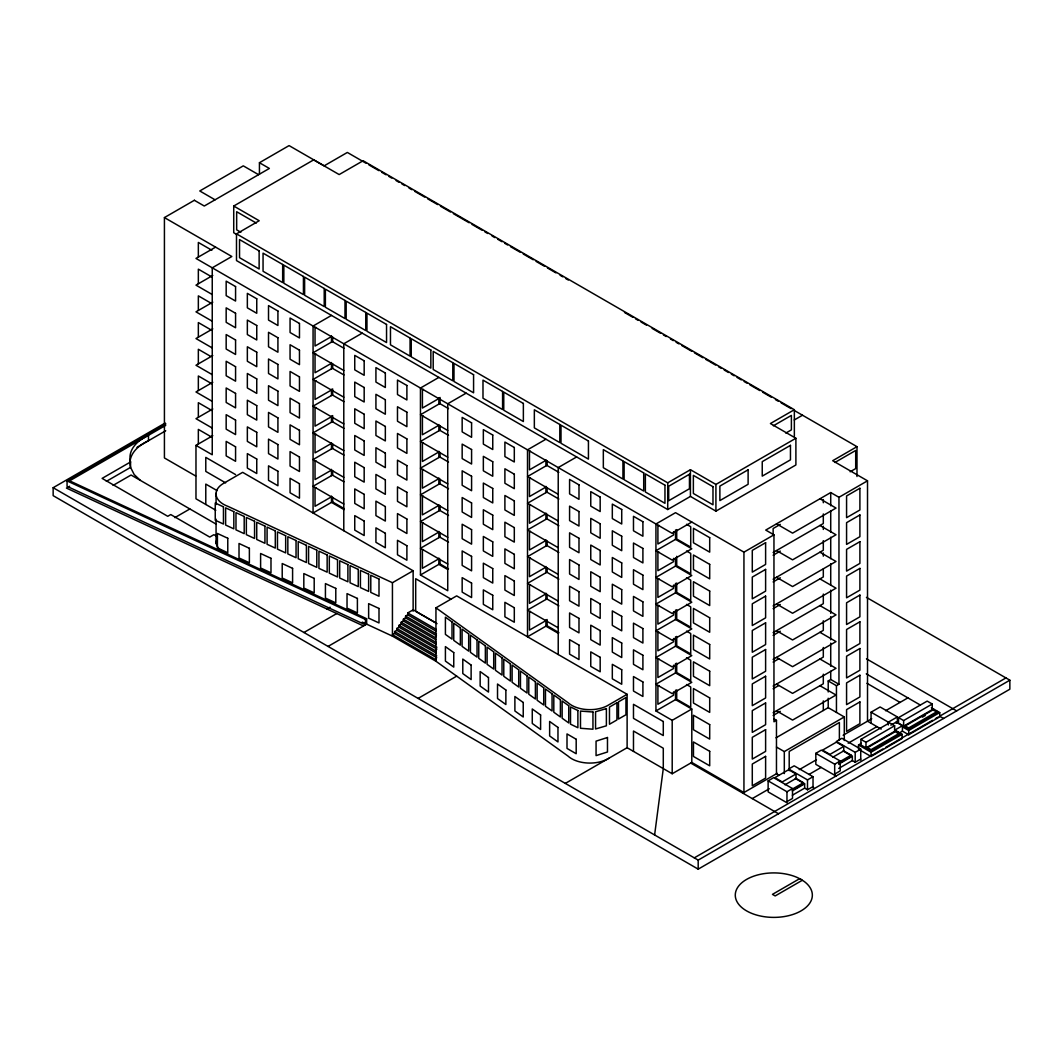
<?xml version="1.0" encoding="UTF-8"?>
<svg xmlns="http://www.w3.org/2000/svg" width="1063" height="1063" viewBox="0 0 1063 1063"><rect width="100%" height="100%" fill="white"/><g stroke="black" fill="none" stroke-linecap="round" stroke-linejoin="round"><path stroke-width="1.5" d="M654.609 834.96L663.285 768.602L663.285 748.232L633.482 731.025L633.482 751.395M195.685 475.998L164.42 457.954L164.42 217.583L194.436 200.243M259.438 174.332L259.438 162.719L289.083 145.604L324.149 165.841L347.349 152.447L365.991 163.21M236.557 234.378L233.727 232.744L233.727 206.036L313.691 159.862L339.177 174.571L363.121 160.752L794.353 409.72L794.353 436.428M794.353 409.72L770.409 423.539L795.895 438.262L795.895 464.969L715.917 511.144L690.432 496.421L667.723 509.536L236.491 260.568L236.491 233.86L259.199 220.745L233.727 206.036M215.59 247.121L195.977 258.429L672.201 533.374L691.8 522.066M212.786 275.437L195.977 285.136L212.241 294.531M212.786 302.144L195.977 311.844L212.241 321.239M212.786 328.852L195.977 338.552L212.241 347.946M212.786 355.56L195.977 365.26L212.241 374.654M212.786 382.268L195.977 391.968L212.241 401.362M331.483 315.405L313.067 326.035L313.067 512.991L332.679 501.67M315.99 327.391L315.033 327.936L315.033 346.046L330.713 337.011M866.438 597.379L1009.85 680.187L1009.85 689.209L698.192 869.149L53.15 495.65L53.15 487.704L165.177 423.034M328.055 646.424L366.642 624.154L366.642 618.719L365.433 619.41L365.433 624.845L67.062 486.336L67.062 480.914L165.855 423.871M165.722 425.333L69.6 480.835L366.642 618.719M69.6 486.256L66.464 488.076L363.506 625.961M137.021 447.337L165.722 430.767M212.786 408.976L195.977 418.676L212.241 428.07M332.679 341.422L313.067 352.743L343.787 370.482M315.99 354.099L315.033 354.643L315.033 372.754L330.713 363.719M106.366 481.366L130.563 467.388A49.562 28.621 0 0 1 148.488 440.707L148.488 435.272A49.562 28.621 0 0 0 130.563 461.953L102.101 478.39L167.755 516.299L170.744 514.558L209.743 537.081L213.822 534.716L216.52 535.965M362.191 333.144L343.787 343.774L343.787 530.729M113.103 485.392L131.068 475.015L216.321 524.232M215.789 510.24L195.977 498.799L195.977 445.384L212.786 435.684M332.679 368.13L313.067 379.451L343.787 397.19M315.99 380.806L315.033 381.351L315.033 399.462L330.713 390.427M332.679 394.838L313.067 406.159L343.787 423.898M315.99 407.514L315.033 408.059L315.033 426.17L330.713 417.134M332.679 421.546L313.067 432.867L343.787 450.606M315.99 434.222L315.033 434.767L315.033 452.878L330.713 443.842M174.837 517.628L189.865 508.964M438.86 377.405L420.456 388.035L420.456 574.99L447.736 590.736L447.736 403.781L466.139 393.151M423.38 389.377L422.41 389.935L422.41 408.046L438.089 398.997M332.679 448.254L313.067 459.575L343.787 477.314M315.99 460.93L315.033 461.475L315.033 479.586L330.713 470.55M440.055 403.422L420.456 414.743L447.736 430.488M423.38 416.085L422.41 416.643L422.41 434.754L438.089 425.705M332.679 474.962L313.067 486.283L343.787 504.021M315.99 487.638L315.033 488.183L315.033 506.294L330.713 497.258M440.055 430.13L420.456 441.451L447.736 457.196M423.38 442.793L422.41 443.351L422.41 461.462L438.089 452.413M440.055 456.838L420.456 468.158L447.736 483.904M423.38 469.501L422.41 470.059L422.41 488.169L438.089 479.121M440.055 483.545L420.456 494.866L447.736 510.612M423.38 496.208L422.41 496.766L422.41 514.877L438.089 505.829M545.917 439.218L527.514 449.835L527.514 636.79L547.113 625.482M530.437 451.19L529.467 451.748L529.467 469.846L545.16 460.811M440.055 510.253L420.456 521.574L447.736 537.32M423.38 522.916L422.41 523.474L422.41 541.585L438.089 532.536M547.113 465.235L527.514 476.543L558.221 494.282M530.437 477.898L529.467 478.456L529.467 496.554L545.16 487.518M576.638 456.944L558.221 467.574L558.221 654.529M440.055 536.961L420.456 548.282L447.736 564.028M423.38 549.624L422.41 550.182L422.41 568.293L438.089 559.244M326.992 609.019L330.128 607.199M303.938 632.498L336.758 613.55M547.113 491.943L527.514 503.251L558.221 520.99M413.135 570.765L242.656 472.344L224.293 482.947A25.725 14.842 0 0 0 228.053 506.4L392.433 582.71L413.135 570.765L413.135 611.225M530.437 504.606L529.467 505.164L529.467 523.262L545.16 514.226M420.456 574.99L440.055 563.669M547.113 518.651L527.514 529.959L558.221 547.697M530.437 531.314L529.467 531.872L529.467 549.97L545.16 540.934M435.843 630.997L407.767 614.786L407.767 612.939L413.215 609.803L435.671 622.772M436.455 635.714L405.574 617.882L405.574 616.048L407.767 614.786M435.671 639.634L403.382 620.991L403.382 619.158L405.574 617.882M436.295 644.351L401.203 624.101L401.203 622.254L403.382 620.991M436.906 649.081L399.01 627.197L399.01 625.363L401.203 624.101M436.122 653.001L396.818 630.306L396.818 628.472L399.01 627.197M436.734 657.718L394.625 633.415L394.625 631.568L396.818 630.306M608.754 758.318A25.725 14.842 0 0 1 568.12 756.152L435.95 661.252L435.95 607.837L456.652 595.878L627.117 694.298L627.117 747.714L565.317 783.404M394.625 633.415L392.433 634.677L435.95 659.791M547.113 545.359L527.514 556.667L558.221 574.405M530.437 558.022L529.467 558.58L529.467 576.678L545.16 567.642M236.491 233.86L667.723 482.828L690.432 469.713L715.917 484.436L795.895 438.262M773.359 425.798L791.39 415.394L791.39 429.877L785.849 433.079M794.26 419.978L802.499 415.221M547.113 572.067L527.514 583.374L558.221 601.113M530.437 584.73L529.467 585.288L529.467 603.385L545.16 594.35M658.861 525.335L657.904 525.893L657.904 544.004L673.583 534.955L673.583 531.673M547.113 598.775L527.514 610.082L558.221 627.821M530.437 611.438L529.467 611.996L529.467 630.093L545.16 621.058M675.537 539.379L655.937 550.7L672.201 560.081L691.8 548.774L675.537 539.379L675.537 529.959M658.861 552.042L657.904 552.601L657.904 570.711L673.583 561.663L673.583 558.381M418.104 698.418L456.691 676.134M856.991 476.516L856.991 446.673L832.688 460.717L867.514 480.821L867.514 721.192L881.187 729.085M834.92 462.458L855.702 450.46L855.702 468.57L850.161 471.773M675.537 566.087L655.937 577.408L672.201 586.789L691.8 575.482L675.537 566.087L675.537 558.234M658.861 578.75L657.904 579.308L657.904 597.419L673.583 588.371L673.583 585.088M867.514 480.821L838.959 497.298L830.721 492.554L765.732 530.078L773.957 534.835L773.957 721.79L776.468 720.342L776.468 773.758L779.073 775.259M780.295 524.378L773.133 528.524L773.133 534.915M743.941 552.162L743.941 792.533L691.8 762.437L691.8 709.021L672.201 720.329L655.937 710.948L655.937 523.993L675.537 512.672L743.941 552.162L773.957 534.835M675.537 592.795L655.937 604.116L672.201 613.497L691.8 602.19L675.537 592.795L675.537 583.374M658.861 605.458L657.904 606.016L657.904 624.127L673.583 615.078L673.583 611.796M773.133 552.508L823.307 523.541L823.307 513.947M773.133 555.231L780.295 551.086M675.537 619.503L655.937 630.824L672.201 640.205L691.8 628.897L675.537 619.503L675.537 610.082M658.861 632.166L657.904 632.724L657.904 650.835L673.583 641.786L673.583 638.504M773.133 579.215L823.307 550.249L823.307 540.655M773.133 581.939L780.295 577.794M675.537 646.211L655.937 657.532L672.201 666.913L691.8 655.605L675.537 646.211L675.537 636.79M658.861 658.874L657.904 659.432L657.904 677.543L673.583 668.494L673.583 665.212M773.133 605.923L823.307 576.957L823.307 568.957M773.133 608.647L780.295 604.502M627.117 694.298L608.754 704.902A25.725 14.842 0 0 1 568.12 702.736L435.95 607.837M675.537 672.919L655.937 684.24L672.201 693.621L691.8 682.313L675.537 672.919L675.537 663.498M658.861 685.582L657.904 686.14L657.904 704.251L673.583 695.202L673.583 691.92M773.133 632.631L823.307 603.664L823.307 594.071M773.133 635.355L780.295 631.209M655.937 710.948L675.537 699.627L691.8 709.021M773.133 659.339L823.307 630.372L823.307 620.779M773.133 662.063L778.86 658.754M773.133 686.047L823.307 657.08L823.307 647.487M773.133 688.771L778.86 685.462M773.133 712.755L823.307 683.788L823.307 674.194M828.21 691.96L828.21 680.958L830.721 679.509L838.959 684.253L838.959 497.298M627.117 747.714L672.201 773.744L691.8 762.437M773.133 715.479L780.295 711.333M828.21 680.958L836.448 685.715L838.959 684.253M776.003 737.815L828.21 707.666L844.288 716.94L844.288 740.512M776.468 747.05L784.308 751.581L844.288 716.94M871.062 723.239L871.062 712.197L880.111 706.975L897.358 716.927L897.358 722.534L896.162 723.239L896.162 722.083L890.86 725.139M742.851 793.171L777.239 773.306M843.145 735.251L871.753 718.747M885.612 710.735L907.895 697.873M768.124 780.867L786.965 791.749L786.965 802.778L768.124 791.895L768.124 780.867L773.651 777.664L792.506 788.547L792.506 798.446L786.965 801.635M836.05 776.03L815.826 764.35L815.826 753.322L821.367 750.119L840.208 761.002L840.208 770.901L834.681 774.09M799.243 769.665L816.45 759.726M752.259 798.592L769.306 788.759M848.181 743.21L876.922 726.627M796.041 773.97L782.248 781.943L774.847 777.664L788.64 769.705L796.041 773.97L796.041 778.435L784.999 784.8M843.756 746.425L829.951 754.398L822.549 750.119L836.355 742.16L843.756 746.425L843.756 750.89L832.714 757.255M871.062 712.197L888.309 722.162L897.358 716.927M860.91 739.356L889.545 722.827L894.621 725.75L894.621 731.357L865.986 747.887L860.91 744.964L860.91 739.356L865.986 742.293L894.621 725.75M898.541 717.631L927.175 701.102L932.251 704.025L932.251 709.632L903.63 726.162L898.541 723.239L898.541 717.631L903.63 720.555L932.251 704.025M858.519 749.242L858.519 744.964L861.362 743.329M808.97 774.462L821.141 767.42M786.965 791.749L792.506 788.547M813.022 776.708L794.167 765.825L788.64 769.014L807.495 779.897L813.022 776.708L813.022 787.736L814.391 788.533M815.826 753.322L834.681 764.204L840.208 761.002M860.738 749.163L841.883 738.28L836.355 741.469L855.197 752.352L860.738 749.163L860.738 760.191M792.4 789.078L803.442 782.7L803.442 783.856L792.4 790.221M838.734 762.33L851.144 755.155L851.144 756.311L838.734 763.473M931.361 707.732L939.719 712.569L939.719 716.847L908.706 734.759L902.434 731.131L902.434 725.71L895.817 729.524L895.817 730.666L902.088 734.294L902.088 738.572L871.062 756.484L859.914 750.053M792.373 790.938L804.638 783.856L804.638 788.135L792.373 795.217M838.72 764.177L852.34 756.311L852.34 760.59L838.72 768.456M867.554 747.648L896.189 731.118L899.697 733.138L899.697 734.294L871.062 750.823L867.554 748.804L867.554 747.648L871.062 749.681L899.697 733.138M905.198 725.923L908.706 727.942L937.34 711.413L937.34 712.569L908.706 729.098L905.198 727.065L905.198 725.923L933.819 709.393L933.819 710.536M922.378 717.153L925.235 715.505M898.461 733.43L902.434 731.131M858.519 744.964L871.062 752.205L902.088 734.294M902.434 726.853L908.706 730.48L939.719 712.569M804.638 788.135L807.495 789.782L813.022 786.593M852.34 760.59L855.197 762.237L860.738 759.048M694.285 857.868L882.875 748.99M885.718 747.342L932.543 720.302M935.387 718.668L938.23 717.033M1005.943 677.928L939.639 716.21L943.545 718.468M53.15 487.704L698.192 860.113L1009.85 680.187M799.615 878.689L772.456 894.368L775.179 895.936L802.339 880.257M67.062 480.914L365.433 619.41M362.257 622.121L392.433 636.126L435.95 661.252M368.861 164.858L378.893 170.651M381.763 172.312L386.068 174.797M388.938 176.458L391.809 178.106M396.114 180.59L398.97 182.251M401.841 183.899L404.711 185.56M409.003 188.031L411.859 189.692M414.729 191.34L424.748 197.12M427.605 198.781L437.624 204.561M440.481 206.209L450.499 212.002M453.37 213.65L469.115 222.738M471.972 224.399L481.991 230.179M484.848 231.827L487.718 233.488M492.01 235.959L494.853 237.607M497.697 239.241L501.962 241.7M504.805 243.347L507.649 244.982M510.479 246.629L520.432 252.369M523.275 254.017L533.227 259.757M536.071 261.392L544.588 266.321M547.432 267.956L555.962 272.885M560.081 275.264L562.819 276.845M565.569 278.426L568.306 280.021M624.513 312.469L632.751 317.212M635.488 318.794L638.238 320.388M640.976 321.969L646.463 325.132M652.111 328.401L660.575 333.29M663.405 334.911L666.222 336.546M670.461 338.991L673.278 340.625M676.108 342.246L678.925 343.881M681.755 345.502L691.628 351.215M694.458 352.836L702.922 357.726M705.739 359.36L708.569 360.995M709.978 361.805L715.665 365.087M718.522 366.735L721.365 368.383M724.209 370.017L728.474 372.488M731.331 374.136L734.174 375.771M737.018 377.418L741.296 379.876M744.14 381.524L746.983 383.172M749.827 384.819L759.793 390.559M762.636 392.207L771.18 397.137M775.445 399.608L778.302 401.243M781.146 402.89L791.111 408.644M793.955 410.291L856.991 446.673M259.438 162.719L269.364 168.446L204.282 206.023L194.356 200.296M258.575 174.677L243.294 165.855L199.778 190.968L215.071 199.804M819.945 498.773L836.023 508.061L792.573 533.134L776.495 523.86M819.945 525.481L836.023 534.769L792.573 559.842L776.495 550.568M256.263 223.044L236.664 211.723L236.664 229.834L240.863 232.252M819.945 552.189L836.023 561.477L792.573 586.55L776.495 577.275M819.945 578.897L836.023 588.184L792.573 613.258L776.495 603.983M164.42 217.583L231.84 256.502L212.241 267.823L212.241 454.778L195.977 445.384M211.856 250.243L198.343 242.444L198.343 256.927M686.525 524.285L690.724 526.716L690.724 547.086L676.719 539.007L676.719 529.6M819.945 605.604L836.023 614.892L792.573 639.966L776.495 630.691M343.92 348.239L332.653 341.741L332.653 337.037M448.506 408.63L440.042 403.727L440.042 397.469M558.859 472.331L547.1 465.541L547.1 460.837M211.856 276.951L198.343 269.152L198.343 283.635M686.525 550.993L690.724 553.424L690.724 573.794L676.719 565.715L676.719 556.308M866.465 658.821L956.66 710.895M819.945 632.312L836.023 641.6L792.573 666.674L776.495 657.399M934.988 711.213L937.34 712.569M866.279 673.862L920.319 705.048M343.92 374.947L332.653 368.449L332.653 363.745M448.506 435.338L440.042 430.435L440.042 425.745M558.859 499.039L547.1 492.249L547.1 487.545M211.856 303.659L198.343 295.859L198.343 310.343M686.525 577.701L690.724 580.132L690.724 600.502L676.719 592.423L676.719 583.016M866.97 683.31L900.042 702.404M819.945 659.02L836.023 668.308L792.573 693.382L776.495 684.107M343.92 401.655L332.653 395.157L332.653 388.885M448.506 462.046L440.042 457.143L440.042 452.453M558.859 525.747L547.1 518.957L547.1 514.253M896.162 722.083L902.434 725.71M211.856 330.367L198.343 322.567L198.343 337.051M686.525 604.409L690.724 606.84L690.724 627.21L676.719 619.131L676.719 609.724M819.945 685.728L836.023 695.016L792.573 720.089L776.495 710.815M899.697 734.294L896.189 732.274L896.189 731.118M343.92 428.362L332.653 421.865L332.653 415.593M448.506 488.754L440.042 483.851L440.042 479.161M558.859 552.454L547.1 545.664L547.1 540.961M210.514 356.304L198.343 349.275L198.343 363.759M686.525 631.116L690.724 633.548L690.724 653.918L676.719 645.839L676.719 636.431M343.92 455.07L332.653 448.573L332.653 443.869M448.506 515.462L440.042 510.559L440.042 505.868M558.859 579.162L547.1 572.372L547.1 567.669M211.856 383.783L198.343 375.983L198.343 390.466M686.525 657.824L690.724 660.256L690.724 680.626L676.719 672.547L676.719 663.139M843.756 750.89L851.144 755.155M843.012 750.916L852.34 756.311M773.718 718.761L776.468 720.342M343.92 481.778L332.653 475.281L332.653 470.577M448.506 542.17L440.042 537.267L440.042 532.576M558.859 605.87L547.1 599.08L547.1 594.376M211.856 410.491L198.343 402.691L198.343 417.174M686.525 684.532L690.724 686.964L690.724 707.333L676.719 699.255L676.719 689.847M343.92 508.486L332.653 501.988L332.653 497.285M448.506 568.878L440.042 563.975L440.042 559.284M558.859 632.578L547.1 625.788L547.1 619.516M344.053 509.615L331.483 502.361L331.483 496.076M447.47 569.33L438.86 564.36L438.86 558.075M558.487 633.428L545.917 626.173L545.917 619.888M211.856 437.199L198.343 429.399L198.343 443.882M796.041 778.435L803.442 782.7M795.31 778.461L804.638 783.856M235.574 474.59L205.784 457.382L205.784 471.414L225.648 482.881M451.257 599.266L415.686 578.724L415.686 611.318L437.026 623.636M690.711 763.061L778.501 813.753M217.131 490.641L205.784 484.09L205.784 504.46M407.767 612.939L435.843 629.15M405.574 616.048L436.455 633.88M403.382 619.158L435.671 637.787M401.203 622.254L436.295 642.517M399.01 625.363L436.906 647.247M396.818 628.472L436.122 651.154M394.625 631.568L436.734 655.884M140.276 480.33L134.204 474.563L130.563 467.388L130.563 461.953M908.706 727.942L908.706 729.098M908.706 730.48L908.706 734.759M903.63 720.555L903.63 726.162M888.309 722.162L888.309 724.966M871.062 749.681L871.062 750.823M871.062 752.205L871.062 756.484M865.986 742.293L865.986 747.887M855.197 752.352L855.197 762.237M839.385 740.087L839.385 722.495L789.198 751.461L789.198 770.662M836.448 685.715L836.448 712.423M834.681 764.204L834.681 775.233M830.721 492.554L830.721 505.789M830.721 510.745L830.721 532.257M830.721 537.227L830.721 558.726M830.721 563.696L830.721 585.208M830.721 590.164L830.721 613.324M830.721 616.633L830.721 639.793M830.721 643.102L830.721 666.275M830.721 671.231L830.721 679.509M828.21 698.245L828.21 707.666M823.307 499.544L823.307 502.746M823.307 526.251L823.307 529.454M823.307 552.959L823.307 556.162M823.307 700.902L823.307 710.496M807.495 779.897L807.495 789.782M784.308 751.581L784.308 773.572M715.917 484.436L715.917 511.144M698.192 860.113L698.192 869.149M690.432 469.713L690.432 496.421M675.537 690.206L675.537 699.627M672.201 720.329L672.201 773.744M667.723 482.828L667.723 509.536M545.917 459.641L545.917 465.926M545.917 486.349L545.917 492.634M545.917 513.057L545.917 519.342M545.917 539.765L545.917 546.05M545.917 566.473L545.917 572.758M545.917 593.181L545.917 599.466M438.86 397.828L438.86 404.113M438.86 424.536L438.86 430.821M438.86 451.244L438.86 457.528M438.86 477.951L438.86 484.236M438.86 504.659L438.86 510.944M438.86 531.367L438.86 537.652M392.433 582.71L392.433 636.126M331.483 335.828L331.483 342.113M331.483 362.536L331.483 368.821M331.483 389.244L331.483 395.529M331.483 415.952L331.483 422.237M331.483 442.66L331.483 448.945M331.483 469.368L331.483 475.653M216.068 493.272L216.068 504.593M216.068 519.169L216.068 543.445M228.053 554.381A25.725 14.842 0 0 1 216.068 541.253M689.462 474.244L668.693 486.229L668.693 500.726L689.462 488.728L689.462 474.244M748.113 469.806L719.877 486.097L719.877 500.593L748.113 484.29L748.113 469.806M790.46 445.357L762.237 461.648L762.237 476.131L790.46 459.841L790.46 445.357M765.612 542.688L752.285 550.382L752.285 572.12L765.612 564.426L765.612 542.688M859.901 488.262L846.573 495.956L846.573 517.681L859.901 509.988L859.901 488.262M765.612 569.396L752.285 577.089L752.285 598.828L765.612 591.134L765.612 569.396M859.901 514.97L846.573 522.664L846.573 544.389L859.901 536.695L859.901 514.97M765.612 596.104L752.285 603.797L752.285 625.536L765.612 617.842L765.612 596.104M859.901 541.678L846.573 549.372L846.573 571.097L859.901 563.403L859.901 541.678M616.925 702.749L609.471 707.054L609.471 724.248L616.925 719.957L616.925 702.749M625.948 697.541L618.493 701.846L618.493 719.053L625.948 714.748L625.948 697.541M765.612 622.812L752.285 630.505L752.285 652.244L765.612 644.55L765.612 622.812M859.901 568.386L846.573 576.08L846.573 597.805L859.901 590.111L859.901 568.386M765.612 649.52L752.285 657.213L752.285 678.951L765.612 671.258L765.612 649.52M859.901 595.094L846.573 602.787L846.573 624.513L859.901 616.819L859.901 595.094M765.612 676.227L752.285 683.921L752.285 705.659L765.612 697.966L765.612 676.227M859.901 621.802L846.573 629.495L846.573 651.22L859.901 643.527L859.901 621.802M765.612 702.935L752.285 710.629L752.285 732.367L765.612 724.674L765.612 702.935M859.901 648.51L846.573 656.203L846.573 677.928L859.901 670.235L859.901 648.51M765.612 729.643L752.285 737.337L752.285 759.075L765.612 751.382L765.612 729.643M859.901 675.218L846.573 682.911L846.573 704.636L859.901 696.943L859.901 675.218M765.612 756.351L752.285 764.045L752.285 785.783L765.612 778.089L765.612 756.351M859.901 701.925L846.573 709.619L846.573 731.344L859.901 723.651L859.901 701.925M606.388 708.609L595.559 711.758L595.559 728.966L606.388 725.803L606.388 708.609M607.478 737.509L596.064 741.137L596.064 755.62L607.478 751.993L607.478 737.509M592.955 712.011L580.491 711.081L580.491 728.275L592.955 729.218L592.955 712.011M577.887 710.522L570.512 706.961L570.512 724.169L577.887 727.717L577.887 710.522M576.186 739.25L567.004 733.922L567.004 748.418L576.186 753.733L576.186 739.25M223.456 506.838L215.244 503.025L215.244 520.219L223.456 524.032L223.456 506.838M233.82 511.648L225.622 507.835L225.622 525.042L233.82 528.843L233.82 511.648M244.198 516.459L235.986 512.645L235.986 529.852L244.198 533.666L244.198 516.459M254.562 521.269L246.35 517.468L246.35 534.662L254.562 538.476L254.562 521.269M264.939 526.092L256.728 522.278L256.728 539.473L264.939 543.286L264.939 526.092M275.304 530.902L267.092 527.089L267.092 544.296L275.304 548.096L275.304 530.902M285.668 535.712L277.47 531.899L277.47 549.106L285.668 552.919L285.668 535.712M296.046 540.522L287.834 536.722L287.834 553.916L296.046 557.73L296.046 540.522M306.41 545.346L298.198 541.532L298.198 558.726L306.41 562.54L306.41 545.346M316.787 550.156L308.576 546.342L308.576 563.549L316.787 567.363L316.787 550.156M327.152 554.966L318.94 551.152L318.94 568.36L327.152 572.173L327.152 554.966M337.529 559.776L329.317 555.976L329.317 573.17L337.529 576.983L337.529 559.776M347.893 564.599L339.682 560.786L339.682 577.993L347.893 581.793L347.893 564.599M358.258 569.409L350.059 565.596L350.059 582.803L358.258 586.617L358.258 569.409M368.635 574.219L360.423 570.406L360.423 587.613L368.635 591.427L368.635 574.219M378.999 579.043L370.788 575.229L370.788 592.423L378.999 596.237L378.999 579.043M227.774 538.263L217.41 533.453L217.41 547.937L227.774 552.747L227.774 538.263M249.38 548.295L239.016 543.472L239.016 557.955L249.38 562.779L249.38 548.295M270.985 558.314L260.608 553.504L260.608 567.987L270.985 572.798L270.985 558.314M292.591 568.346L282.213 563.536L282.213 578.02L292.591 582.83L292.591 568.346M314.196 578.378L303.819 573.568L303.819 588.052L314.196 592.862L314.196 578.378M335.788 588.397L325.424 583.587L325.424 598.07L335.788 602.894L335.788 588.397M357.394 598.429L347.03 593.619L347.03 608.102L357.394 612.913L357.394 598.429M378.999 608.461L368.635 603.651L368.635 618.135L378.999 622.945L378.999 608.461M801.064 879.42L797.277 877.507A38.534 22.243 0 0 0 736.194 890.329A38.534 22.243 0 0 0 782.155 916.864A38.534 22.243 0 0 0 804.385 881.612L801.064 879.42M712.981 486.695L693.368 475.374L693.368 493.484L712.981 504.805L712.981 486.695M259.133 250.895L239.534 239.574L239.534 257.684L259.133 269.005L259.133 250.895M282.665 264.474L263.053 253.153L263.053 271.264L282.665 282.585L282.665 264.474M303.433 276.473L283.834 265.152L283.834 283.263L303.433 294.584L303.433 276.473M324.215 288.472L304.616 277.151L304.616 295.262L324.215 306.569L324.215 288.472M344.997 300.457L325.384 289.149L325.384 307.247L344.997 318.568L344.997 300.457M365.765 312.456L346.166 301.148L346.166 319.245L365.765 330.566L365.765 312.456M386.547 324.454L366.948 313.133L366.948 331.244L386.547 342.565L386.547 324.454M410.066 338.034L390.466 326.713L390.466 344.824L410.066 356.145L410.066 338.034M430.847 350.033L411.248 338.712L411.248 356.823L430.847 368.13L430.847 350.033M452.798 362.709L433.199 351.388L433.199 369.499L452.798 380.806L452.798 362.709M473.58 374.694L453.981 363.387L453.981 381.484L473.58 392.805L473.58 374.694M502.586 391.45L482.987 380.129L482.987 398.24L502.586 409.561L502.586 391.45M523.368 403.448L503.756 392.127L503.756 410.238L523.368 421.546L523.368 403.448M559.816 424.496L534.344 409.786L534.344 427.884L559.816 442.607L559.816 424.496M588.437 441.012L560.998 425.173L560.998 443.284L588.437 459.123L588.437 441.012M622.945 460.93L603.332 449.622L603.332 467.72L622.945 479.041L622.945 460.93M643.713 472.929L624.114 461.608L624.114 479.719L643.713 491.04L643.713 472.929M664.96 485.193L645.361 473.885L645.361 491.983L664.96 503.304L664.96 485.193M709.699 537.665L693.461 528.298L693.461 542.781L709.699 552.149L709.699 537.665M235.574 286.572L226.167 281.137L226.167 295.634L235.574 301.055L235.574 286.572M256.754 298.796L247.347 293.361L247.347 307.845L256.754 313.279L256.754 298.796M277.921 311.021L268.514 305.586L268.514 320.069L277.921 325.504L277.921 311.021M299.474 323.471L290.066 318.036L290.066 332.52L299.474 337.954L299.474 323.471M364.171 360.809L354.75 355.374L354.75 369.871L364.171 375.292L364.171 360.809M385.338 373.033L375.93 367.599L375.93 382.082L385.338 387.517L385.338 373.033M406.89 385.484L397.482 380.049L397.482 394.532L406.89 399.967L406.89 385.484M471.587 422.822L462.166 417.4L462.166 431.884L471.587 437.318L471.587 422.822M492.754 435.046L483.346 429.625L483.346 444.108L492.754 449.529L492.754 435.046M514.306 447.496L504.898 442.062L504.898 456.559L514.306 461.98L514.306 447.496M578.99 484.848L569.582 479.413L569.582 493.896L578.99 499.331L578.99 484.848M600.17 497.072L590.762 491.638L590.762 506.121L600.17 511.555L600.17 497.072M621.722 509.509L612.315 504.088L612.315 518.571L621.722 524.006L621.722 509.509M642.902 521.734L633.482 516.299L633.482 530.796L642.902 536.217L642.902 521.734M709.699 564.373L693.461 555.006L693.461 569.489L709.699 578.857L709.699 564.373M235.574 313.279L226.167 307.845L226.167 322.341L235.574 327.763L235.574 313.279M256.754 325.504L247.347 320.069L247.347 334.553L256.754 339.987L256.754 325.504M277.921 337.728L268.514 332.294L268.514 346.777L277.921 352.212L277.921 337.728M299.474 350.179L290.066 344.744L290.066 359.228L299.474 364.662L299.474 350.179M364.171 387.517L354.75 382.082L354.75 396.579L364.171 402L364.171 387.517M385.338 399.741L375.93 394.307L375.93 408.79L385.338 414.225L385.338 399.741M406.89 412.192L397.482 406.757L397.482 421.24L406.89 426.675L406.89 412.192M471.587 449.529L462.166 444.108L462.166 458.591L471.587 464.026L471.587 449.529M492.754 461.754L483.346 456.333L483.346 470.816L492.754 476.237L492.754 461.754M514.306 474.204L504.898 468.77L504.898 483.266L514.306 488.688L514.306 474.204M578.99 511.555L569.582 506.121L569.582 520.604L578.99 526.039L578.99 511.555M600.17 523.78L590.762 518.345L590.762 532.829L600.17 538.263L600.17 523.78M621.722 536.217L612.315 530.796L612.315 545.279L621.722 550.714L621.722 536.217M642.902 548.442L633.482 543.007L633.482 557.504L642.902 562.925L642.902 548.442M709.699 591.081L693.461 581.713L693.461 596.197L709.699 605.565L709.699 591.081M235.574 339.987L226.167 334.553L226.167 349.049L235.574 354.471L235.574 339.987M256.754 352.212L247.347 346.777L247.347 361.261L256.754 366.695L256.754 352.212M277.921 364.436L268.514 359.002L268.514 373.485L277.921 378.92L277.921 364.436M299.474 376.887L290.066 371.452L290.066 385.935L299.474 391.37L299.474 376.887M364.171 414.225L354.75 408.79L354.75 423.287L364.171 428.708L364.171 414.225M385.338 426.449L375.93 421.014L375.93 435.498L385.338 440.932L385.338 426.449M406.89 438.899L397.482 433.465L397.482 447.948L406.89 453.383L406.89 438.899M471.587 476.237L462.166 470.816L462.166 485.299L471.587 490.734L471.587 476.237M492.754 488.462L483.346 483.04L483.346 497.524L492.754 502.945L492.754 488.462M514.306 500.912L504.898 495.478L504.898 509.974L514.306 515.396L514.306 500.912M578.99 538.263L569.582 532.829L569.582 547.312L578.99 552.747L578.99 538.263M600.17 550.488L590.762 545.053L590.762 559.537L600.17 564.971L600.17 550.488M621.722 562.925L612.315 557.504L612.315 571.987L621.722 577.422L621.722 562.925M642.902 575.149L633.482 569.715L633.482 584.212L642.902 589.633L642.902 575.149M709.699 617.789L693.461 608.421L693.461 622.905L709.699 632.272L709.699 617.789M235.574 366.695L226.167 361.261L226.167 375.757L235.574 381.179L235.574 366.695M256.754 378.92L247.347 373.485L247.347 387.968L256.754 393.403L256.754 378.92M277.921 391.144L268.514 385.71L268.514 400.193L277.921 405.628L277.921 391.144M299.474 403.595L290.066 398.16L290.066 412.643L299.474 418.078L299.474 403.595M364.171 440.932L354.75 435.498L354.75 449.994L364.171 455.416L364.171 440.932M385.338 453.157L375.93 447.722L375.93 462.206L385.338 467.64L385.338 453.157M406.89 465.607L397.482 460.173L397.482 474.656L406.89 480.091L406.89 465.607M471.587 502.945L462.166 497.524L462.166 512.007L471.587 517.442L471.587 502.945M492.754 515.17L483.346 509.748L483.346 524.232L492.754 529.653L492.754 515.17M514.306 527.62L504.898 522.185L504.898 536.682L514.306 542.103L514.306 527.62M578.99 564.971L569.582 559.537L569.582 574.02L578.99 579.455L578.99 564.971M600.17 577.196L590.762 571.761L590.762 586.245L600.17 591.679L600.17 577.196M621.722 589.633L612.315 584.212L612.315 598.695L621.722 604.129L621.722 589.633M642.902 601.857L633.482 596.423L633.482 610.919L642.902 616.341L642.902 601.857M709.699 644.497L693.461 635.129L693.461 649.613L709.699 658.98L709.699 644.497M235.574 393.403L226.167 387.968L226.167 402.465L235.574 407.886L235.574 393.403M256.754 405.628L247.347 400.193L247.347 414.676L256.754 420.111L256.754 405.628M277.921 417.852L268.514 412.417L268.514 426.901L277.921 432.335L277.921 417.852M299.474 430.302L290.066 424.868L290.066 439.351L299.474 444.786L299.474 430.302M364.171 467.64L354.75 462.206L354.75 476.702L364.171 482.124L364.171 467.64M385.338 479.865L375.93 474.43L375.93 488.914L385.338 494.348L385.338 479.865M406.89 492.315L397.482 486.881L397.482 501.364L406.89 506.799L406.89 492.315M471.587 529.653L462.166 524.232L462.166 538.715L471.587 544.15L471.587 529.653M492.754 541.878L483.346 536.456L483.346 550.94L492.754 556.361L492.754 541.878M514.306 554.328L504.898 548.893L504.898 563.39L514.306 568.811L514.306 554.328M578.99 591.679L569.582 586.245L569.582 600.728L578.99 606.162L578.99 591.679M600.17 603.904L590.762 598.469L590.762 612.952L600.17 618.387L600.17 603.904M621.722 616.341L612.315 610.919L612.315 625.403L621.722 630.837L621.722 616.341M642.902 628.565L633.482 623.131L633.482 637.627L642.902 643.049L642.902 628.565M709.699 671.205L693.461 661.837L693.461 676.32L709.699 685.688L709.699 671.205M235.574 420.111L226.167 414.676L226.167 429.173L235.574 434.594L235.574 420.111M256.754 432.335L247.347 426.901L247.347 441.384L256.754 446.819L256.754 432.335M277.921 444.56L268.514 439.125L268.514 453.609L277.921 459.043L277.921 444.56M299.474 457.01L290.066 451.576L290.066 466.059L299.474 471.494L299.474 457.01M364.171 494.348L354.75 488.914L354.75 503.41L364.171 508.832L364.171 494.348M385.338 506.573L375.93 501.138L375.93 515.621L385.338 521.056L385.338 506.573M406.89 519.023L397.482 513.588L397.482 528.072L406.89 533.506L406.89 519.023M471.587 556.374L462.166 550.94L462.166 565.423L471.587 570.858L471.587 556.374M492.754 568.585L483.346 563.164L483.346 577.647L492.754 583.069L492.754 568.585M514.306 581.036L504.898 575.601L504.898 590.098L514.306 595.519L514.306 581.036M578.99 618.387L569.582 612.952L569.582 627.436L578.99 632.87L578.99 618.387M600.17 630.611L590.762 625.177L590.762 639.66L600.17 645.095L600.17 630.611M621.722 643.049L612.315 637.627L612.315 652.111L621.722 657.545L621.722 643.049M642.902 655.273L633.482 649.838L633.482 664.335L642.902 669.756L642.902 655.273M709.699 697.913L693.461 688.545L693.461 703.028L709.699 712.396L709.699 697.913M235.574 446.819L226.167 441.384L226.167 455.881L235.574 461.302L235.574 446.819M256.754 459.043L247.347 453.609L247.347 468.092L256.754 473.527L256.754 459.043M277.921 471.268L268.514 465.833L268.514 480.317L277.921 485.751L277.921 471.268M299.474 483.718L290.066 478.284L290.066 492.767L299.474 498.202L299.474 483.718M364.171 521.056L354.75 515.621L354.75 530.118L364.171 535.539L364.171 521.056M385.338 533.281L375.93 527.846L375.93 542.329L385.338 547.764L385.338 533.281M406.89 545.731L397.482 540.296L397.482 554.78L406.89 560.214L406.89 545.731M471.587 583.082L462.166 577.647L462.166 592.131L471.587 597.565L471.587 583.082M492.754 595.293L483.346 589.872L483.346 604.355L492.754 609.777L492.754 595.293M514.306 607.744L504.898 602.309L504.898 616.806L514.306 622.227L514.306 607.744M578.99 645.095L569.582 639.66L569.582 654.144L578.99 659.578L578.99 645.095M600.17 657.319L590.762 651.885L590.762 666.368L600.17 671.803L600.17 657.319M621.722 669.756L612.315 664.335L612.315 678.819L621.722 684.253L621.722 669.756M642.902 681.981L633.482 676.546L633.482 691.043L642.902 696.464L642.902 681.981M709.699 724.621L693.461 715.253L693.461 729.736L709.699 739.104L709.699 724.621M663.285 721.525L633.482 704.317L633.482 718.349L663.285 735.556L663.285 721.525M709.699 751.328L693.461 741.961L693.461 756.444L709.699 765.812L709.699 751.328M452.014 621.935L445.41 617.191L445.41 634.398L452.014 639.129L452.014 621.935M460.359 627.914L453.755 623.184L453.755 640.378L460.359 645.121L460.359 627.914M468.69 633.907L462.086 629.163L462.086 646.37L468.69 651.114L468.69 633.907M477.035 639.899L470.431 635.156L470.431 652.35L477.035 657.093L477.035 639.899M485.366 645.879L478.762 641.135L478.762 658.342L485.366 663.086L485.366 645.879M493.71 651.871L487.106 647.128L487.106 664.335L493.71 669.065L493.71 651.871M502.042 657.851L495.438 653.12L495.438 670.315L502.042 675.058L502.042 657.851M510.386 663.844L503.782 659.1L503.782 676.307L510.386 681.038L510.386 663.844M518.717 669.823L512.114 665.093L512.114 682.287L518.717 687.03L518.717 669.823M527.049 675.816L520.458 671.072L520.458 688.279L527.049 693.023L527.049 675.816M535.393 681.808L528.789 677.065L528.789 694.259L535.393 699.002L535.393 681.808M543.725 687.788L537.134 683.044L537.134 700.251L543.725 704.995L543.725 687.788M552.069 693.78L545.465 689.037L545.465 706.244L552.069 710.974L552.069 693.78M560.4 699.76L553.81 695.029L553.81 712.223L560.4 716.967L560.4 699.76M568.745 705.752L562.141 701.009L562.141 718.216L568.745 722.946L568.745 705.752M453.755 652.602L445.41 646.623L445.41 661.106L453.755 667.086L453.755 652.602M471.122 665.079L462.79 659.087L462.79 673.57L471.122 679.563L471.122 665.079M488.488 677.556L480.157 671.564L480.157 686.047L488.488 692.04L488.488 677.556M505.868 690.02L497.524 684.04L497.524 698.524L505.868 704.503L505.868 690.02M523.235 702.497L514.891 696.504L514.891 710.988L523.235 716.98L523.235 702.497M540.602 714.974L532.271 708.981L532.271 723.465L540.602 729.457L540.602 714.974M557.969 727.437L549.637 721.458L549.637 735.941L557.969 741.921L557.969 727.437"/></g></svg>
